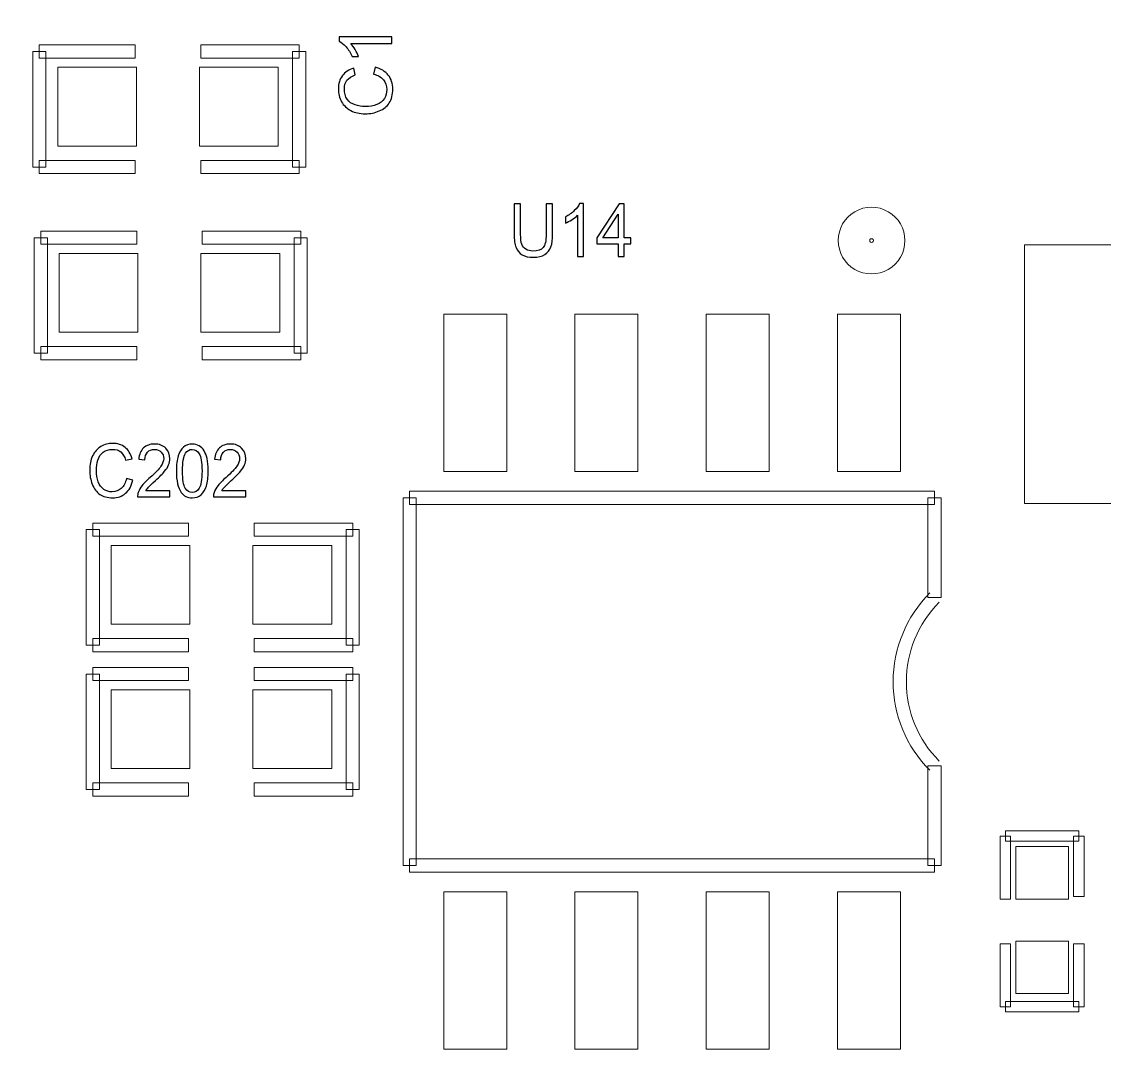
# Model space of a CAD drawing. Header units: millimetres. Extents: x -86 to 67, y -55 to 52.
# Drawn here: x 22.09 to 32.57, y -17.79 to -7.69 of the extents above; entities that cross this region are included whole.
import ezdxf

# ---------------------------------------------------------------- set-up
doc = ezdxf.new("R2010")
doc.units = ezdxf.units.MM
doc.header["$MEASUREMENT"] = 0
for name, color, linetype in [('BG_OUTLINE', 7, 'Continuous'), ('PG_SILKSCREEN_TOP', 7, 'Continuous'), ('PIN_TOP', 7, 'Continuous'), ('RD_SILKSCREEN_TOP', 7, 'Continuous')]:
    doc.layers.add(name, color=color, linetype=linetype)

msp = doc.modelspace()

# ---------------------------------------------------------------- linework, layer by layer
at = {"layer": 'BG_OUTLINE', "color": 3, "lineweight": 9}
msp.add_open_spline([(-60.0926, 34.7331), (-60.0926, 34.7331), (63.7724, 34.7331), (63.7724, 34.7331), (63.7724, 34.7331), (64.585, 34.7336), (65.3646, 34.4113), (65.9396, 33.837), (65.9396, 33.837), (66.5146, 33.2627), (66.8379, 32.4797), (66.8384, 31.667), (66.8384, 31.667), (66.8384, 31.667), (66.8412, -52.28), (66.8412, -52.28), (66.8412, -52.28), (66.8412, -52.28), (66.8384, -52.1933), (66.8384, -52.1933), (66.8384, -52.1933), (66.8389, -53.006), (66.5166, -53.7856), (65.9424, -54.3606), (65.9424, -54.3606), (65.3681, -54.9356), (64.585, -55.2589), (63.7724, -55.2594), (63.7724, -55.2594), (63.7724, -55.2594), (-60.1869, -55.2594), (-60.1869, -55.2594), (-60.1869, -55.2594), (-60.1869, -55.2594), (-60.0853, -55.2518), (-60.0853, -55.2518), (-60.0853, -55.2518), (-60.8979, -55.2523), (-61.6775, -54.9299), (-62.2525, -54.3557), (-62.2525, -54.3557), (-62.8275, -53.7814), (-63.1508, -52.9984), (-63.1513, -52.1857), (-63.1513, -52.1857), (-63.1513, -52.1857), (-63.1587, 31.667), (-63.1587, 31.667), (-63.1587, 31.667), (-63.1592, 32.4797), (-62.8369, 33.2593), (-62.2626, 33.8343), (-62.2626, 33.8343), (-61.6883, 34.4093), (-60.9053, 34.7326), (-60.0926, 34.7331)], degree=3, knots=[0, 0, 0, 0, 0.0714286, 0.0714286, 0.0714286, 0.0714286, 0.1428571, 0.1428571, 0.1428571, 0.1428571, 0.2142857, 0.2142857, 0.2142857, 0.2142857, 0.2857143, 0.2857143, 0.2857143, 0.2857143, 0.3571429, 0.3571429, 0.3571429, 0.3571429, 0.4285714, 0.4285714, 0.4285714, 0.4285714, 0.5, 0.5, 0.5, 0.5, 0.5714286, 0.5714286, 0.5714286, 0.5714286, 0.6428571, 0.6428571, 0.6428571, 0.6428571, 0.7142857, 0.7142857, 0.7142857, 0.7142857, 0.7857143, 0.7857143, 0.7857143, 0.7857143, 0.8571429, 0.8571429, 0.8571429, 0.8571429, 0.9285714, 0.9285714, 0.9285714, 0.9285714, 1, 1, 1, 1], dxfattribs=at)
at = {"layer": 'PG_SILKSCREEN_TOP', "color": 6, "lineweight": 9}
for points, knots in [([(23.1861, -7.9189), (23.1861, -7.9189), (23.1861, -8.0459), (23.1861, -8.0459), (23.1861, -8.0459), (23.1861, -8.0459), (22.259, -8.0459), (22.259, -8.0459), (22.259, -8.0459), (22.259, -8.0459), (22.259, -7.9189), (22.259, -7.9189), (22.259, -7.9189), (22.259, -7.9189), (23.1861, -7.9189), (23.1861, -7.9189)], [0, 0, 0, 0, 0.25, 0.25, 0.25, 0.25, 0.5, 0.5, 0.5, 0.5, 0.75, 0.75, 0.75, 0.75, 1, 1, 1, 1]), ([(23.8211, -8.0459), (23.8211, -8.0459), (23.8211, -7.9189), (23.8211, -7.9189), (23.8211, -7.9189), (23.8211, -7.9189), (24.7736, -7.9189), (24.7736, -7.9189), (24.7736, -7.9189), (24.7736, -7.9189), (24.7736, -8.0459), (24.7736, -8.0459), (24.7736, -8.0459), (24.7736, -8.0459), (23.8211, -8.0459), (23.8211, -8.0459)], [0, 0, 0, 0, 0.25, 0.25, 0.25, 0.25, 0.5, 0.5, 0.5, 0.5, 0.75, 0.75, 0.75, 0.75, 1, 1, 1, 1]), ([(22.1955, -7.9824), (22.1955, -7.9824), (22.3225, -7.9824), (22.3225, -7.9824), (22.3225, -7.9824), (22.3225, -7.9824), (22.3225, -9.1), (22.3225, -9.1), (22.3225, -9.1), (22.3225, -9.1), (22.1955, -9.1), (22.1955, -9.1), (22.1955, -9.1), (22.1955, -9.1), (22.1955, -7.9824), (22.1955, -7.9824)], [0, 0, 0, 0, 0.25, 0.25, 0.25, 0.25, 0.5, 0.5, 0.5, 0.5, 0.75, 0.75, 0.75, 0.75, 1, 1, 1, 1]), ([(24.7101, -7.9824), (24.7101, -7.9824), (24.8371, -7.9824), (24.8371, -7.9824), (24.8371, -7.9824), (24.8371, -7.9824), (24.8371, -9.1), (24.8371, -9.1), (24.8371, -9.1), (24.8371, -9.1), (24.7101, -9.1), (24.7101, -9.1), (24.7101, -9.1), (24.7101, -9.1), (24.7101, -7.9824), (24.7101, -7.9824)], [0, 0, 0, 0, 0.25, 0.25, 0.25, 0.25, 0.5, 0.5, 0.5, 0.5, 0.75, 0.75, 0.75, 0.75, 1, 1, 1, 1]), ([(22.259, -9.1635), (22.259, -9.1635), (22.259, -9.0365), (22.259, -9.0365), (22.259, -9.0365), (22.259, -9.0365), (23.1861, -9.0365), (23.1861, -9.0365), (23.1861, -9.0365), (23.1861, -9.0365), (23.1861, -9.1635), (23.1861, -9.1635), (23.1861, -9.1635), (23.1861, -9.1635), (22.259, -9.1635), (22.259, -9.1635)], [0, 0, 0, 0, 0.25, 0.25, 0.25, 0.25, 0.5, 0.5, 0.5, 0.5, 0.75, 0.75, 0.75, 0.75, 1, 1, 1, 1]), ([(24.7736, -9.0365), (24.7736, -9.0365), (24.7736, -9.1635), (24.7736, -9.1635), (24.7736, -9.1635), (24.7736, -9.1635), (23.8211, -9.1635), (23.8211, -9.1635), (23.8211, -9.1635), (23.8211, -9.1635), (23.8211, -9.0365), (23.8211, -9.0365), (23.8211, -9.0365), (23.8211, -9.0365), (24.7736, -9.0365), (24.7736, -9.0365)], [0, 0, 0, 0, 0.25, 0.25, 0.25, 0.25, 0.5, 0.5, 0.5, 0.5, 0.75, 0.75, 0.75, 0.75, 1, 1, 1, 1]), ([(29.9905, -9.8112), (29.9905, -9.6958), (30.052, -9.5892), (30.1519, -9.5316), (30.1519, -9.5316), (30.2518, -9.4739), (30.3749, -9.4739), (30.4747, -9.5316), (30.4747, -9.5316), (30.5746, -9.5892), (30.6362, -9.6958), (30.6362, -9.8112)], [0, 0, 0, 0, 0.3333333, 0.3333333, 0.3333333, 0.3333333, 0.6666667, 0.6666667, 0.6666667, 0.6666667, 1, 1, 1, 1]), ([(23.2013, -9.7197), (23.2013, -9.7197), (23.2013, -9.8467), (23.2013, -9.8467), (23.2013, -9.8467), (23.2013, -9.8467), (22.2742, -9.8467), (22.2742, -9.8467), (22.2742, -9.8467), (22.2742, -9.8467), (22.2742, -9.7197), (22.2742, -9.7197), (22.2742, -9.7197), (22.2742, -9.7197), (23.2013, -9.7197), (23.2013, -9.7197)], [0, 0, 0, 0, 0.25, 0.25, 0.25, 0.25, 0.5, 0.5, 0.5, 0.5, 0.75, 0.75, 0.75, 0.75, 1, 1, 1, 1]), ([(23.8363, -9.8467), (23.8363, -9.8467), (23.8363, -9.7197), (23.8363, -9.7197), (23.8363, -9.7197), (23.8363, -9.7197), (24.7888, -9.7197), (24.7888, -9.7197), (24.7888, -9.7197), (24.7888, -9.7197), (24.7888, -9.8467), (24.7888, -9.8467), (24.7888, -9.8467), (24.7888, -9.8467), (23.8363, -9.8467), (23.8363, -9.8467)], [0, 0, 0, 0, 0.25, 0.25, 0.25, 0.25, 0.5, 0.5, 0.5, 0.5, 0.75, 0.75, 0.75, 0.75, 1, 1, 1, 1]), ([(22.2107, -9.7832), (22.2107, -9.7832), (22.3377, -9.7832), (22.3377, -9.7832), (22.3377, -9.7832), (22.3377, -9.7832), (22.3377, -10.9008), (22.3377, -10.9008), (22.3377, -10.9008), (22.3377, -10.9008), (22.2107, -10.9008), (22.2107, -10.9008), (22.2107, -10.9008), (22.2107, -10.9008), (22.2107, -9.7832), (22.2107, -9.7832)], [0, 0, 0, 0, 0.25, 0.25, 0.25, 0.25, 0.5, 0.5, 0.5, 0.5, 0.75, 0.75, 0.75, 0.75, 1, 1, 1, 1]), ([(24.7253, -9.7832), (24.7253, -9.7832), (24.8523, -9.7832), (24.8523, -9.7832), (24.8523, -9.7832), (24.8523, -9.7832), (24.8523, -10.9008), (24.8523, -10.9008), (24.8523, -10.9008), (24.8523, -10.9008), (24.7253, -10.9008), (24.7253, -10.9008), (24.7253, -10.9008), (24.7253, -10.9008), (24.7253, -9.7832), (24.7253, -9.7832)], [0, 0, 0, 0, 0.25, 0.25, 0.25, 0.25, 0.5, 0.5, 0.5, 0.5, 0.75, 0.75, 0.75, 0.75, 1, 1, 1, 1]), ([(30.6362, -9.8112), (30.6362, -9.9265), (30.5746, -10.0331), (30.4747, -10.0907), (30.4747, -10.0907), (30.3749, -10.1484), (30.2518, -10.1484), (30.1519, -10.0907), (30.1519, -10.0907), (30.052, -10.0331), (29.9905, -9.9265), (29.9905, -9.8112)], [0, 0, 0, 0, 0.3333333, 0.3333333, 0.3333333, 0.3333333, 0.6666667, 0.6666667, 0.6666667, 0.6666667, 1, 1, 1, 1]), ([(30.3314, -9.8112), (30.3314, -9.8047), (30.3279, -9.7988), (30.3223, -9.7955), (30.3223, -9.7955), (30.3168, -9.7923), (30.3099, -9.7923), (30.3043, -9.7955), (30.3043, -9.7955), (30.2987, -9.7988), (30.2953, -9.8047), (30.2953, -9.8112)], [0, 0, 0, 0, 0.3333333, 0.3333333, 0.3333333, 0.3333333, 0.6666667, 0.6666667, 0.6666667, 0.6666667, 1, 1, 1, 1]), ([(30.2953, -9.8112), (30.2953, -9.8176), (30.2987, -9.8235), (30.3043, -9.8268), (30.3043, -9.8268), (30.3099, -9.83), (30.3168, -9.83), (30.3223, -9.8268), (30.3223, -9.8268), (30.3279, -9.8235), (30.3314, -9.8176), (30.3314, -9.8112)], [0, 0, 0, 0, 0.3333333, 0.3333333, 0.3333333, 0.3333333, 0.6666667, 0.6666667, 0.6666667, 0.6666667, 1, 1, 1, 1]), ([(22.2742, -10.9643), (22.2742, -10.9643), (22.2742, -10.8373), (22.2742, -10.8373), (22.2742, -10.8373), (22.2742, -10.8373), (23.2013, -10.8373), (23.2013, -10.8373), (23.2013, -10.8373), (23.2013, -10.8373), (23.2013, -10.9643), (23.2013, -10.9643), (23.2013, -10.9643), (23.2013, -10.9643), (22.2742, -10.9643), (22.2742, -10.9643)], [0, 0, 0, 0, 0.25, 0.25, 0.25, 0.25, 0.5, 0.5, 0.5, 0.5, 0.75, 0.75, 0.75, 0.75, 1, 1, 1, 1]), ([(24.7888, -10.8373), (24.7888, -10.8373), (24.7888, -10.9643), (24.7888, -10.9643), (24.7888, -10.9643), (24.7888, -10.9643), (23.8363, -10.9643), (23.8363, -10.9643), (23.8363, -10.9643), (23.8363, -10.9643), (23.8363, -10.8373), (23.8363, -10.8373), (23.8363, -10.8373), (23.8363, -10.8373), (24.7888, -10.8373), (24.7888, -10.8373)], [0, 0, 0, 0, 0.25, 0.25, 0.25, 0.25, 0.5, 0.5, 0.5, 0.5, 0.75, 0.75, 0.75, 0.75, 1, 1, 1, 1]), ([(25.8429, -12.3639), (25.8429, -12.3639), (25.8429, -12.2369), (25.8429, -12.2369), (25.8429, -12.2369), (25.8429, -12.2369), (30.9229, -12.2369), (30.9229, -12.2369), (30.9229, -12.2369), (30.9229, -12.2369), (30.9229, -12.3639), (30.9229, -12.3639), (30.9229, -12.3639), (30.9229, -12.3639), (25.8429, -12.3639), (25.8429, -12.3639)], [0, 0, 0, 0, 0.25, 0.25, 0.25, 0.25, 0.5, 0.5, 0.5, 0.5, 0.75, 0.75, 0.75, 0.75, 1, 1, 1, 1]), ([(25.9064, -15.8564), (25.9064, -15.8564), (25.7794, -15.8564), (25.7794, -15.8564), (25.7794, -15.8564), (25.7794, -15.8564), (25.7794, -12.3004), (25.7794, -12.3004), (25.7794, -12.3004), (25.7794, -12.3004), (25.9064, -12.3004), (25.9064, -12.3004), (25.9064, -12.3004), (25.9064, -12.3004), (25.9064, -15.8564), (25.9064, -15.8564)], [0, 0, 0, 0, 0.25, 0.25, 0.25, 0.25, 0.5, 0.5, 0.5, 0.5, 0.75, 0.75, 0.75, 0.75, 1, 1, 1, 1]), ([(30.8594, -12.3004), (30.8594, -12.3004), (30.9864, -12.3004), (30.9864, -12.3004), (30.9864, -12.3004), (30.9864, -12.3004), (30.9864, -13.2656), (30.9864, -13.2656), (30.9864, -13.2656), (30.9864, -13.2656), (30.8594, -13.2656), (30.8594, -13.2656), (30.8594, -13.2656), (30.8594, -13.2656), (30.8594, -12.3004), (30.8594, -12.3004)], [0, 0, 0, 0, 0.25, 0.25, 0.25, 0.25, 0.5, 0.5, 0.5, 0.5, 0.75, 0.75, 0.75, 0.75, 1, 1, 1, 1]), ([(23.7042, -12.5442), (23.7042, -12.5442), (23.7042, -12.6712), (23.7042, -12.6712), (23.7042, -12.6712), (23.7042, -12.6712), (22.7771, -12.6712), (22.7771, -12.6712), (22.7771, -12.6712), (22.7771, -12.6712), (22.7771, -12.5442), (22.7771, -12.5442), (22.7771, -12.5442), (22.7771, -12.5442), (23.7042, -12.5442), (23.7042, -12.5442)], [0, 0, 0, 0, 0.25, 0.25, 0.25, 0.25, 0.5, 0.5, 0.5, 0.5, 0.75, 0.75, 0.75, 0.75, 1, 1, 1, 1]), ([(24.3392, -12.6712), (24.3392, -12.6712), (24.3392, -12.5442), (24.3392, -12.5442), (24.3392, -12.5442), (24.3392, -12.5442), (25.2917, -12.5442), (25.2917, -12.5442), (25.2917, -12.5442), (25.2917, -12.5442), (25.2917, -12.6712), (25.2917, -12.6712), (25.2917, -12.6712), (25.2917, -12.6712), (24.3392, -12.6712), (24.3392, -12.6712)], [0, 0, 0, 0, 0.25, 0.25, 0.25, 0.25, 0.5, 0.5, 0.5, 0.5, 0.75, 0.75, 0.75, 0.75, 1, 1, 1, 1]), ([(22.7136, -12.6077), (22.7136, -12.6077), (22.8406, -12.6077), (22.8406, -12.6077), (22.8406, -12.6077), (22.8406, -12.6077), (22.8406, -13.7253), (22.8406, -13.7253), (22.8406, -13.7253), (22.8406, -13.7253), (22.7136, -13.7253), (22.7136, -13.7253), (22.7136, -13.7253), (22.7136, -13.7253), (22.7136, -12.6077), (22.7136, -12.6077)], [0, 0, 0, 0, 0.25, 0.25, 0.25, 0.25, 0.5, 0.5, 0.5, 0.5, 0.75, 0.75, 0.75, 0.75, 1, 1, 1, 1]), ([(25.2282, -12.6077), (25.2282, -12.6077), (25.3552, -12.6077), (25.3552, -12.6077), (25.3552, -12.6077), (25.3552, -12.6077), (25.3552, -13.7253), (25.3552, -13.7253), (25.3552, -13.7253), (25.3552, -13.7253), (25.2282, -13.7253), (25.2282, -13.7253), (25.2282, -13.7253), (25.2282, -13.7253), (25.2282, -12.6077), (25.2282, -12.6077)], [0, 0, 0, 0, 0.25, 0.25, 0.25, 0.25, 0.5, 0.5, 0.5, 0.5, 0.75, 0.75, 0.75, 0.75, 1, 1, 1, 1]), ([(30.8781, -14.9361), (30.6506, -14.7089), (30.5226, -14.4007), (30.5224, -14.0792), (30.5224, -14.0792), (30.5222, -13.7577), (30.6508, -13.4482), (30.878, -13.2207)], [0, 0, 0, 0, 0.5, 0.5, 0.5, 0.5, 1, 1, 1, 1]), ([(30.9679, -13.3104), (30.7642, -13.5143), (30.6499, -13.7908), (30.65, -14.079), (30.65, -14.079), (30.6502, -14.3672), (30.7639, -14.6426), (30.9678, -14.8462)], [0, 0, 0, 0, 0.5, 0.5, 0.5, 0.5, 1, 1, 1, 1]), ([(22.7771, -13.7888), (22.7771, -13.7888), (22.7771, -13.6618), (22.7771, -13.6618), (22.7771, -13.6618), (22.7771, -13.6618), (23.7042, -13.6618), (23.7042, -13.6618), (23.7042, -13.6618), (23.7042, -13.6618), (23.7042, -13.7888), (23.7042, -13.7888), (23.7042, -13.7888), (23.7042, -13.7888), (22.7771, -13.7888), (22.7771, -13.7888)], [0, 0, 0, 0, 0.25, 0.25, 0.25, 0.25, 0.5, 0.5, 0.5, 0.5, 0.75, 0.75, 0.75, 0.75, 1, 1, 1, 1]), ([(25.2917, -13.6618), (25.2917, -13.6618), (25.2917, -13.7888), (25.2917, -13.7888), (25.2917, -13.7888), (25.2917, -13.7888), (24.3392, -13.7888), (24.3392, -13.7888), (24.3392, -13.7888), (24.3392, -13.7888), (24.3392, -13.6618), (24.3392, -13.6618), (24.3392, -13.6618), (24.3392, -13.6618), (25.2917, -13.6618), (25.2917, -13.6618)], [0, 0, 0, 0, 0.25, 0.25, 0.25, 0.25, 0.5, 0.5, 0.5, 0.5, 0.75, 0.75, 0.75, 0.75, 1, 1, 1, 1]), ([(22.7136, -14.0047), (22.7136, -14.0047), (22.8406, -14.0047), (22.8406, -14.0047), (22.8406, -14.0047), (22.8406, -14.0047), (22.8406, -15.1223), (22.8406, -15.1223), (22.8406, -15.1223), (22.8406, -15.1223), (22.7136, -15.1223), (22.7136, -15.1223), (22.7136, -15.1223), (22.7136, -15.1223), (22.7136, -14.0047), (22.7136, -14.0047)], [0, 0, 0, 0, 0.25, 0.25, 0.25, 0.25, 0.5, 0.5, 0.5, 0.5, 0.75, 0.75, 0.75, 0.75, 1, 1, 1, 1]), ([(23.7042, -13.9412), (23.7042, -13.9412), (23.7042, -14.0682), (23.7042, -14.0682), (23.7042, -14.0682), (23.7042, -14.0682), (22.7771, -14.0682), (22.7771, -14.0682), (22.7771, -14.0682), (22.7771, -14.0682), (22.7771, -13.9412), (22.7771, -13.9412), (22.7771, -13.9412), (22.7771, -13.9412), (23.7042, -13.9412), (23.7042, -13.9412)], [0, 0, 0, 0, 0.25, 0.25, 0.25, 0.25, 0.5, 0.5, 0.5, 0.5, 0.75, 0.75, 0.75, 0.75, 1, 1, 1, 1]), ([(24.3392, -14.0682), (24.3392, -14.0682), (24.3392, -13.9412), (24.3392, -13.9412), (24.3392, -13.9412), (24.3392, -13.9412), (25.2917, -13.9412), (25.2917, -13.9412), (25.2917, -13.9412), (25.2917, -13.9412), (25.2917, -14.0682), (25.2917, -14.0682), (25.2917, -14.0682), (25.2917, -14.0682), (24.3392, -14.0682), (24.3392, -14.0682)], [0, 0, 0, 0, 0.25, 0.25, 0.25, 0.25, 0.5, 0.5, 0.5, 0.5, 0.75, 0.75, 0.75, 0.75, 1, 1, 1, 1]), ([(25.2282, -14.0047), (25.2282, -14.0047), (25.3552, -14.0047), (25.3552, -14.0047), (25.3552, -14.0047), (25.3552, -14.0047), (25.3552, -15.1223), (25.3552, -15.1223), (25.3552, -15.1223), (25.3552, -15.1223), (25.2282, -15.1223), (25.2282, -15.1223), (25.2282, -15.1223), (25.2282, -15.1223), (25.2282, -14.0047), (25.2282, -14.0047)], [0, 0, 0, 0, 0.25, 0.25, 0.25, 0.25, 0.5, 0.5, 0.5, 0.5, 0.75, 0.75, 0.75, 0.75, 1, 1, 1, 1]), ([(30.8594, -14.8912), (30.8594, -14.8912), (30.9864, -14.8912), (30.9864, -14.8912), (30.9864, -14.8912), (30.9864, -14.8912), (30.9864, -15.8564), (30.9864, -15.8564), (30.9864, -15.8564), (30.9864, -15.8564), (30.8594, -15.8564), (30.8594, -15.8564), (30.8594, -15.8564), (30.8594, -15.8564), (30.8594, -14.8912), (30.8594, -14.8912)], [0, 0, 0, 0, 0.25, 0.25, 0.25, 0.25, 0.5, 0.5, 0.5, 0.5, 0.75, 0.75, 0.75, 0.75, 1, 1, 1, 1]), ([(22.7771, -15.1858), (22.7771, -15.1858), (22.7771, -15.0588), (22.7771, -15.0588), (22.7771, -15.0588), (22.7771, -15.0588), (23.7042, -15.0588), (23.7042, -15.0588), (23.7042, -15.0588), (23.7042, -15.0588), (23.7042, -15.1858), (23.7042, -15.1858), (23.7042, -15.1858), (23.7042, -15.1858), (22.7771, -15.1858), (22.7771, -15.1858)], [0, 0, 0, 0, 0.25, 0.25, 0.25, 0.25, 0.5, 0.5, 0.5, 0.5, 0.75, 0.75, 0.75, 0.75, 1, 1, 1, 1]), ([(25.2917, -15.0588), (25.2917, -15.0588), (25.2917, -15.1858), (25.2917, -15.1858), (25.2917, -15.1858), (25.2917, -15.1858), (24.3392, -15.1858), (24.3392, -15.1858), (24.3392, -15.1858), (24.3392, -15.1858), (24.3392, -15.0588), (24.3392, -15.0588), (24.3392, -15.0588), (24.3392, -15.0588), (25.2917, -15.0588), (25.2917, -15.0588)], [0, 0, 0, 0, 0.25, 0.25, 0.25, 0.25, 0.5, 0.5, 0.5, 0.5, 0.75, 0.75, 0.75, 0.75, 1, 1, 1, 1]), ([(31.6595, -16.1815), (31.6595, -16.1815), (31.5579, -16.1815), (31.5579, -16.1815), (31.5579, -16.1815), (31.5579, -16.1815), (31.5579, -15.5719), (31.5579, -15.5719), (31.5579, -15.5719), (31.5579, -15.5719), (31.6595, -15.5719), (31.6595, -15.5719), (31.6595, -15.5719), (31.6595, -15.5719), (31.6595, -16.1815), (31.6595, -16.1815)], [0, 0, 0, 0, 0.25, 0.25, 0.25, 0.25, 0.5, 0.5, 0.5, 0.5, 0.75, 0.75, 0.75, 0.75, 1, 1, 1, 1]), ([(31.6087, -15.6227), (31.6087, -15.6227), (31.6087, -15.5211), (31.6087, -15.5211), (31.6087, -15.5211), (31.6087, -15.5211), (32.3199, -15.5211), (32.3199, -15.5211), (32.3199, -15.5211), (32.3199, -15.5211), (32.3199, -15.6227), (32.3199, -15.6227), (32.3199, -15.6227), (32.3199, -15.6227), (31.6087, -15.6227), (31.6087, -15.6227)], [0, 0, 0, 0, 0.25, 0.25, 0.25, 0.25, 0.5, 0.5, 0.5, 0.5, 0.75, 0.75, 0.75, 0.75, 1, 1, 1, 1]), ([(32.2691, -15.5719), (32.2691, -15.5719), (32.3707, -15.5719), (32.3707, -15.5719), (32.3707, -15.5719), (32.3707, -15.5719), (32.3707, -16.1561), (32.3707, -16.1561), (32.3707, -16.1561), (32.3707, -16.1561), (32.2691, -16.1561), (32.2691, -16.1561), (32.2691, -16.1561), (32.2691, -16.1561), (32.2691, -15.5719), (32.2691, -15.5719)], [0, 0, 0, 0, 0.25, 0.25, 0.25, 0.25, 0.5, 0.5, 0.5, 0.5, 0.75, 0.75, 0.75, 0.75, 1, 1, 1, 1]), ([(30.9229, -15.7929), (30.9229, -15.7929), (30.9229, -15.9199), (30.9229, -15.9199), (30.9229, -15.9199), (30.9229, -15.9199), (25.8429, -15.9199), (25.8429, -15.9199), (25.8429, -15.9199), (25.8429, -15.9199), (25.8429, -15.7929), (25.8429, -15.7929), (25.8429, -15.7929), (25.8429, -15.7929), (30.9229, -15.7929), (30.9229, -15.7929)], [0, 0, 0, 0, 0.25, 0.25, 0.25, 0.25, 0.5, 0.5, 0.5, 0.5, 0.75, 0.75, 0.75, 0.75, 1, 1, 1, 1]), ([(31.6595, -17.2229), (31.6595, -17.2229), (31.5579, -17.2229), (31.5579, -17.2229), (31.5579, -17.2229), (31.5579, -17.2229), (31.5579, -16.6133), (31.5579, -16.6133), (31.5579, -16.6133), (31.5579, -16.6133), (31.6595, -16.6133), (31.6595, -16.6133), (31.6595, -16.6133), (31.6595, -16.6133), (31.6595, -17.2229), (31.6595, -17.2229)], [0, 0, 0, 0, 0.25, 0.25, 0.25, 0.25, 0.5, 0.5, 0.5, 0.5, 0.75, 0.75, 0.75, 0.75, 1, 1, 1, 1]), ([(32.3707, -17.2229), (32.3707, -17.2229), (32.2691, -17.2229), (32.2691, -17.2229), (32.2691, -17.2229), (32.2691, -17.2229), (32.2691, -16.6133), (32.2691, -16.6133), (32.2691, -16.6133), (32.2691, -16.6133), (32.3707, -16.6133), (32.3707, -16.6133), (32.3707, -16.6133), (32.3707, -16.6133), (32.3707, -17.2229), (32.3707, -17.2229)], [0, 0, 0, 0, 0.25, 0.25, 0.25, 0.25, 0.5, 0.5, 0.5, 0.5, 0.75, 0.75, 0.75, 0.75, 1, 1, 1, 1]), ([(31.6087, -17.2737), (31.6087, -17.2737), (31.6087, -17.1721), (31.6087, -17.1721), (31.6087, -17.1721), (31.6087, -17.1721), (32.3199, -17.1721), (32.3199, -17.1721), (32.3199, -17.1721), (32.3199, -17.1721), (32.3199, -17.2737), (32.3199, -17.2737), (32.3199, -17.2737), (32.3199, -17.2737), (31.6087, -17.2737), (31.6087, -17.2737)], [0, 0, 0, 0, 0.25, 0.25, 0.25, 0.25, 0.5, 0.5, 0.5, 0.5, 0.75, 0.75, 0.75, 0.75, 1, 1, 1, 1])]:
    msp.add_open_spline(points, degree=3, knots=knots, dxfattribs=at)
at = {"layer": 'PIN_TOP', "lineweight": 9}
for points in [[(22.4368, -8.8968), (22.4368, -8.8968), (22.4368, -8.1348), (22.4368, -8.1348), (22.4368, -8.1348), (22.4368, -8.1348), (23.1988, -8.1348), (23.1988, -8.1348), (23.1988, -8.1348), (23.1988, -8.1348), (23.1988, -8.8968), (23.1988, -8.8968), (23.1988, -8.8968), (23.1988, -8.8968), (22.4368, -8.8968), (22.4368, -8.8968)], [(23.8084, -8.8968), (23.8084, -8.8968), (23.8084, -8.1348), (23.8084, -8.1348), (23.8084, -8.1348), (23.8084, -8.1348), (24.5704, -8.1348), (24.5704, -8.1348), (24.5704, -8.1348), (24.5704, -8.1348), (24.5704, -8.8968), (24.5704, -8.8968), (24.5704, -8.8968), (24.5704, -8.8968), (23.8084, -8.8968), (23.8084, -8.8968)], [(22.452, -10.6976), (22.452, -10.6976), (22.452, -9.9356), (22.452, -9.9356), (22.452, -9.9356), (22.452, -9.9356), (23.214, -9.9356), (23.214, -9.9356), (23.214, -9.9356), (23.214, -9.9356), (23.214, -10.6976), (23.214, -10.6976), (23.214, -10.6976), (23.214, -10.6976), (22.452, -10.6976), (22.452, -10.6976)], [(23.8236, -10.6976), (23.8236, -10.6976), (23.8236, -9.9356), (23.8236, -9.9356), (23.8236, -9.9356), (23.8236, -9.9356), (24.5856, -9.9356), (24.5856, -9.9356), (24.5856, -9.9356), (24.5856, -9.9356), (24.5856, -10.6976), (24.5856, -10.6976), (24.5856, -10.6976), (24.5856, -10.6976), (23.8236, -10.6976), (23.8236, -10.6976)], [(34.7943, -9.8534), (34.7943, -9.8534), (34.7943, -12.3536), (34.7943, -12.3536), (34.7943, -12.3536), (34.7943, -12.3536), (31.7943, -12.3536), (31.7943, -12.3536), (31.7943, -12.3536), (31.7943, -12.3536), (31.7943, -9.8534), (31.7943, -9.8534), (31.7943, -9.8534), (31.7943, -9.8534), (34.7943, -9.8534), (34.7943, -9.8534)], [(26.1731, -10.5224), (26.1731, -10.5224), (26.7827, -10.5224), (26.7827, -10.5224), (26.7827, -10.5224), (26.7827, -10.5224), (26.7827, -12.0464), (26.7827, -12.0464), (26.7827, -12.0464), (26.7827, -12.0464), (26.1731, -12.0464), (26.1731, -12.0464), (26.1731, -12.0464), (26.1731, -12.0464), (26.1731, -10.5224), (26.1731, -10.5224)], [(27.4431, -10.5224), (27.4431, -10.5224), (28.0527, -10.5224), (28.0527, -10.5224), (28.0527, -10.5224), (28.0527, -10.5224), (28.0527, -12.0464), (28.0527, -12.0464), (28.0527, -12.0464), (28.0527, -12.0464), (27.4431, -12.0464), (27.4431, -12.0464), (27.4431, -12.0464), (27.4431, -12.0464), (27.4431, -10.5224), (27.4431, -10.5224)], [(28.7131, -10.5224), (28.7131, -10.5224), (29.3227, -10.5224), (29.3227, -10.5224), (29.3227, -10.5224), (29.3227, -10.5224), (29.3227, -12.0464), (29.3227, -12.0464), (29.3227, -12.0464), (29.3227, -12.0464), (28.7131, -12.0464), (28.7131, -12.0464), (28.7131, -12.0464), (28.7131, -12.0464), (28.7131, -10.5224), (28.7131, -10.5224)], [(29.9831, -10.5224), (29.9831, -10.5224), (30.5927, -10.5224), (30.5927, -10.5224), (30.5927, -10.5224), (30.5927, -10.5224), (30.5927, -12.0464), (30.5927, -12.0464), (30.5927, -12.0464), (30.5927, -12.0464), (29.9831, -12.0464), (29.9831, -12.0464), (29.9831, -12.0464), (29.9831, -12.0464), (29.9831, -10.5224), (29.9831, -10.5224)], [(22.9549, -13.5221), (22.9549, -13.5221), (22.9549, -12.7601), (22.9549, -12.7601), (22.9549, -12.7601), (22.9549, -12.7601), (23.7169, -12.7601), (23.7169, -12.7601), (23.7169, -12.7601), (23.7169, -12.7601), (23.7169, -13.5221), (23.7169, -13.5221), (23.7169, -13.5221), (23.7169, -13.5221), (22.9549, -13.5221), (22.9549, -13.5221)], [(24.3265, -13.5221), (24.3265, -13.5221), (24.3265, -12.7601), (24.3265, -12.7601), (24.3265, -12.7601), (24.3265, -12.7601), (25.0885, -12.7601), (25.0885, -12.7601), (25.0885, -12.7601), (25.0885, -12.7601), (25.0885, -13.5221), (25.0885, -13.5221), (25.0885, -13.5221), (25.0885, -13.5221), (24.3265, -13.5221), (24.3265, -13.5221)], [(22.9549, -14.9191), (22.9549, -14.9191), (22.9549, -14.1571), (22.9549, -14.1571), (22.9549, -14.1571), (22.9549, -14.1571), (23.7169, -14.1571), (23.7169, -14.1571), (23.7169, -14.1571), (23.7169, -14.1571), (23.7169, -14.9191), (23.7169, -14.9191), (23.7169, -14.9191), (23.7169, -14.9191), (22.9549, -14.9191), (22.9549, -14.9191)], [(24.3265, -14.9191), (24.3265, -14.9191), (24.3265, -14.1571), (24.3265, -14.1571), (24.3265, -14.1571), (24.3265, -14.1571), (25.0885, -14.1571), (25.0885, -14.1571), (25.0885, -14.1571), (25.0885, -14.1571), (25.0885, -14.9191), (25.0885, -14.9191), (25.0885, -14.9191), (25.0885, -14.9191), (24.3265, -14.9191), (24.3265, -14.9191)], [(32.2183, -16.1815), (32.2183, -16.1815), (31.7103, -16.1815), (31.7103, -16.1815), (31.7103, -16.1815), (31.7103, -16.1815), (31.7103, -15.6735), (31.7103, -15.6735), (31.7103, -15.6735), (31.7103, -15.6735), (32.2183, -15.6735), (32.2183, -15.6735), (32.2183, -15.6735), (32.2183, -15.6735), (32.2183, -16.1815), (32.2183, -16.1815)], [(26.1731, -16.1104), (26.1731, -16.1104), (26.7827, -16.1104), (26.7827, -16.1104), (26.7827, -16.1104), (26.7827, -16.1104), (26.7827, -17.6344), (26.7827, -17.6344), (26.7827, -17.6344), (26.7827, -17.6344), (26.1731, -17.6344), (26.1731, -17.6344), (26.1731, -17.6344), (26.1731, -17.6344), (26.1731, -16.1104), (26.1731, -16.1104)], [(27.4431, -16.1104), (27.4431, -16.1104), (28.0527, -16.1104), (28.0527, -16.1104), (28.0527, -16.1104), (28.0527, -16.1104), (28.0527, -17.6344), (28.0527, -17.6344), (28.0527, -17.6344), (28.0527, -17.6344), (27.4431, -17.6344), (27.4431, -17.6344), (27.4431, -17.6344), (27.4431, -17.6344), (27.4431, -16.1104), (27.4431, -16.1104)], [(28.7131, -16.1104), (28.7131, -16.1104), (29.3227, -16.1104), (29.3227, -16.1104), (29.3227, -16.1104), (29.3227, -16.1104), (29.3227, -17.6344), (29.3227, -17.6344), (29.3227, -17.6344), (29.3227, -17.6344), (28.7131, -17.6344), (28.7131, -17.6344), (28.7131, -17.6344), (28.7131, -17.6344), (28.7131, -16.1104), (28.7131, -16.1104)], [(29.9831, -16.1104), (29.9831, -16.1104), (30.5927, -16.1104), (30.5927, -16.1104), (30.5927, -16.1104), (30.5927, -16.1104), (30.5927, -17.6344), (30.5927, -17.6344), (30.5927, -17.6344), (30.5927, -17.6344), (29.9831, -17.6344), (29.9831, -17.6344), (29.9831, -17.6344), (29.9831, -17.6344), (29.9831, -16.1104), (29.9831, -16.1104)], [(32.2183, -17.0959), (32.2183, -17.0959), (31.7103, -17.0959), (31.7103, -17.0959), (31.7103, -17.0959), (31.7103, -17.0959), (31.7103, -16.5879), (31.7103, -16.5879), (31.7103, -16.5879), (31.7103, -16.5879), (32.2183, -16.5879), (32.2183, -16.5879), (32.2183, -16.5879), (32.2183, -16.5879), (32.2183, -17.0959), (32.2183, -17.0959)]]:
    msp.add_open_spline(points, degree=3, knots=[0, 0, 0, 0, 0.25, 0.25, 0.25, 0.25, 0.5, 0.5, 0.5, 0.5, 0.75, 0.75, 0.75, 0.75, 1, 1, 1, 1], dxfattribs=at)
at = {"layer": 'RD_SILKSCREEN_TOP', "color": 8}
for points, knots in [([(25.6712, -7.8414), (25.6712, -7.8414), (25.6712, -7.9038), (25.6712, -7.9038), (25.6712, -7.9038), (25.6712, -7.9038), (25.2729, -7.9038), (25.2729, -7.9038), (25.2729, -7.9038), (25.2873, -7.9189), (25.3016, -7.9386), (25.316, -7.963), (25.316, -7.963), (25.3303, -7.9875), (25.3411, -8.0095), (25.3482, -8.0289), (25.3482, -8.0289), (25.3482, -8.0289), (25.2879, -8.0289), (25.2879, -8.0289), (25.2879, -8.0289), (25.2714, -7.9939), (25.2515, -7.9633), (25.2281, -7.9372), (25.2281, -7.9372), (25.2047, -7.9111), (25.182, -7.8925), (25.16, -7.8816), (25.16, -7.8816), (25.16, -7.8816), (25.16, -7.8414), (25.16, -7.8414), (25.16, -7.8414), (25.16, -7.8414), (25.6712, -7.8414), (25.6712, -7.8414)], [0, 0, 0, 0, 0.1111111, 0.1111111, 0.1111111, 0.1111111, 0.2222222, 0.2222222, 0.2222222, 0.2222222, 0.3333333, 0.3333333, 0.3333333, 0.3333333, 0.4444444, 0.4444444, 0.4444444, 0.4444444, 0.5555556, 0.5555556, 0.5555556, 0.5555556, 0.6666667, 0.6666667, 0.6666667, 0.6666667, 0.7777778, 0.7777778, 0.7777778, 0.7777778, 0.8888889, 0.8888889, 0.8888889, 0.8888889, 1, 1, 1, 1]), ([(25.4927, -8.2018), (25.4927, -8.2018), (25.5098, -8.1344), (25.5098, -8.1344), (25.5098, -8.1344), (25.565, -8.1485), (25.6072, -8.174), (25.6364, -8.2106), (25.6364, -8.2106), (25.6654, -8.2473), (25.6799, -8.2922), (25.6799, -8.3453), (25.6799, -8.3453), (25.6799, -8.4001), (25.6687, -8.4447), (25.6464, -8.4791), (25.6464, -8.4791), (25.624, -8.5135), (25.5917, -8.5397), (25.5493, -8.5576), (25.5493, -8.5576), (25.5069, -8.5755), (25.4614, -8.5845), (25.4128, -8.5845), (25.4128, -8.5845), (25.3598, -8.5845), (25.3136, -8.5744), (25.2741, -8.5541), (25.2741, -8.5541), (25.2346, -8.5338), (25.2047, -8.505), (25.1841, -8.4676), (25.1841, -8.4676), (25.1636, -8.4302), (25.1534, -8.3891), (25.1534, -8.3442), (25.1534, -8.3442), (25.1534, -8.2932), (25.1664, -8.2504), (25.1923, -8.2157), (25.1923, -8.2157), (25.2183, -8.181), (25.2547, -8.1568), (25.3017, -8.1432), (25.3017, -8.1432), (25.3017, -8.1432), (25.3174, -8.2094), (25.3174, -8.2094), (25.3174, -8.2094), (25.2803, -8.2213), (25.2534, -8.2383), (25.2364, -8.2609), (25.2364, -8.2609), (25.2195, -8.2833), (25.2111, -8.3115), (25.2111, -8.3456), (25.2111, -8.3456), (25.2111, -8.3847), (25.2204, -8.4173), (25.2391, -8.4436), (25.2391, -8.4436), (25.258, -8.47), (25.2831, -8.4884), (25.3148, -8.499), (25.3148, -8.499), (25.3463, -8.5097), (25.3789, -8.515), (25.4124, -8.515), (25.4124, -8.515), (25.4558, -8.515), (25.4935, -8.5087), (25.5259, -8.4962), (25.5259, -8.4962), (25.5581, -8.4835), (25.5823, -8.4639), (25.5983, -8.4372), (25.5983, -8.4372), (25.6143, -8.4106), (25.6222, -8.3818), (25.6222, -8.3507), (25.6222, -8.3507), (25.6222, -8.313), (25.6113, -8.2811), (25.5896, -8.2549), (25.5896, -8.2549), (25.5678, -8.2287), (25.5355, -8.2111), (25.4927, -8.2018)], [0, 0, 0, 0, 0.0454545, 0.0454545, 0.0454545, 0.0454545, 0.0909091, 0.0909091, 0.0909091, 0.0909091, 0.1363636, 0.1363636, 0.1363636, 0.1363636, 0.1818182, 0.1818182, 0.1818182, 0.1818182, 0.2272727, 0.2272727, 0.2272727, 0.2272727, 0.2727273, 0.2727273, 0.2727273, 0.2727273, 0.3181818, 0.3181818, 0.3181818, 0.3181818, 0.3636364, 0.3636364, 0.3636364, 0.3636364, 0.4090909, 0.4090909, 0.4090909, 0.4090909, 0.4545455, 0.4545455, 0.4545455, 0.4545455, 0.5, 0.5, 0.5, 0.5, 0.5454545, 0.5454545, 0.5454545, 0.5454545, 0.5909091, 0.5909091, 0.5909091, 0.5909091, 0.6363636, 0.6363636, 0.6363636, 0.6363636, 0.6818182, 0.6818182, 0.6818182, 0.6818182, 0.7272727, 0.7272727, 0.7272727, 0.7272727, 0.7727273, 0.7727273, 0.7727273, 0.7727273, 0.8181818, 0.8181818, 0.8181818, 0.8181818, 0.8636364, 0.8636364, 0.8636364, 0.8636364, 0.9090909, 0.9090909, 0.9090909, 0.9090909, 0.9545455, 0.9545455, 0.9545455, 0.9545455, 1, 1, 1, 1]), ([(27.1641, -9.4555), (27.1641, -9.4555), (27.2268, -9.4555), (27.2268, -9.4555), (27.2268, -9.4555), (27.2268, -9.4555), (27.2268, -9.7497), (27.2268, -9.7497), (27.2268, -9.7497), (27.2268, -9.8008), (27.2213, -9.8414), (27.2105, -9.8716), (27.2105, -9.8716), (27.1998, -9.9017), (27.1805, -9.9261), (27.1523, -9.9449), (27.1523, -9.9449), (27.1243, -9.9639), (27.0875, -9.9733), (27.0419, -9.9733), (27.0419, -9.9733), (26.9977, -9.9733), (26.9614, -9.9651), (26.9333, -9.9486), (26.9333, -9.9486), (26.9051, -9.9322), (26.885, -9.9084), (26.873, -9.8772), (26.873, -9.8772), (26.8608, -9.8461), (26.8549, -9.8036), (26.8549, -9.7497), (26.8549, -9.7497), (26.8549, -9.7497), (26.8549, -9.4555), (26.8549, -9.4555), (26.8549, -9.4555), (26.8549, -9.4555), (26.9175, -9.4555), (26.9175, -9.4555), (26.9175, -9.4555), (26.9175, -9.4555), (26.9175, -9.7493), (26.9175, -9.7493), (26.9175, -9.7493), (26.9175, -9.7936), (26.9213, -9.8262), (26.9289, -9.847), (26.9289, -9.847), (26.9365, -9.868), (26.9497, -9.8841), (26.9682, -9.8955), (26.9682, -9.8955), (26.9869, -9.9069), (27.0096, -9.9126), (27.0364, -9.9126), (27.0364, -9.9126), (27.0825, -9.9126), (27.1153, -9.9013), (27.1349, -9.8788), (27.1349, -9.8788), (27.1544, -9.8564), (27.1641, -9.8132), (27.1641, -9.7493), (27.1641, -9.7493), (27.1641, -9.7493), (27.1641, -9.4555), (27.1641, -9.4555)], [0, 0, 0, 0, 0.0588235, 0.0588235, 0.0588235, 0.0588235, 0.1176471, 0.1176471, 0.1176471, 0.1176471, 0.1764706, 0.1764706, 0.1764706, 0.1764706, 0.2352941, 0.2352941, 0.2352941, 0.2352941, 0.2941176, 0.2941176, 0.2941176, 0.2941176, 0.3529412, 0.3529412, 0.3529412, 0.3529412, 0.4117647, 0.4117647, 0.4117647, 0.4117647, 0.4705882, 0.4705882, 0.4705882, 0.4705882, 0.5294118, 0.5294118, 0.5294118, 0.5294118, 0.5882353, 0.5882353, 0.5882353, 0.5882353, 0.6470588, 0.6470588, 0.6470588, 0.6470588, 0.7058824, 0.7058824, 0.7058824, 0.7058824, 0.7647059, 0.7647059, 0.7647059, 0.7647059, 0.8235294, 0.8235294, 0.8235294, 0.8235294, 0.8823529, 0.8823529, 0.8823529, 0.8823529, 0.9411765, 0.9411765, 0.9411765, 0.9411765, 1, 1, 1, 1]), ([(27.5259, -9.9646), (27.5259, -9.9646), (27.4679, -9.9646), (27.4679, -9.9646), (27.4679, -9.9646), (27.4679, -9.9646), (27.4679, -9.5663), (27.4679, -9.5663), (27.4679, -9.5663), (27.4539, -9.5807), (27.4356, -9.595), (27.413, -9.6094), (27.413, -9.6094), (27.3902, -9.6237), (27.3698, -9.6345), (27.3518, -9.6416), (27.3518, -9.6416), (27.3518, -9.6416), (27.3518, -9.5813), (27.3518, -9.5813), (27.3518, -9.5813), (27.3843, -9.5648), (27.4127, -9.5449), (27.4369, -9.5215), (27.4369, -9.5215), (27.4612, -9.4981), (27.4784, -9.4754), (27.4885, -9.4534), (27.4885, -9.4534), (27.4885, -9.4534), (27.5259, -9.4534), (27.5259, -9.4534), (27.5259, -9.4534), (27.5259, -9.4534), (27.5259, -9.9646), (27.5259, -9.9646)], [0, 0, 0, 0, 0.1111111, 0.1111111, 0.1111111, 0.1111111, 0.2222222, 0.2222222, 0.2222222, 0.2222222, 0.3333333, 0.3333333, 0.3333333, 0.3333333, 0.4444444, 0.4444444, 0.4444444, 0.4444444, 0.5555556, 0.5555556, 0.5555556, 0.5555556, 0.6666667, 0.6666667, 0.6666667, 0.6666667, 0.7777778, 0.7777778, 0.7777778, 0.7777778, 0.8888889, 0.8888889, 0.8888889, 0.8888889, 1, 1, 1, 1]), ([(27.8606, -9.9646), (27.8606, -9.9646), (27.8606, -9.8427), (27.8606, -9.8427), (27.8606, -9.8427), (27.8606, -9.8427), (27.6556, -9.8427), (27.6556, -9.8427), (27.6556, -9.8427), (27.6556, -9.8427), (27.6556, -9.7854), (27.6556, -9.7854), (27.6556, -9.7854), (27.6556, -9.7854), (27.8713, -9.4555), (27.8713, -9.4555), (27.8713, -9.4555), (27.8713, -9.4555), (27.9187, -9.4555), (27.9187, -9.4555), (27.9187, -9.4555), (27.9187, -9.4555), (27.9187, -9.7854), (27.9187, -9.7854), (27.9187, -9.7854), (27.9187, -9.7854), (27.9826, -9.7854), (27.9826, -9.7854), (27.9826, -9.7854), (27.9826, -9.7854), (27.9826, -9.8427), (27.9826, -9.8427), (27.9826, -9.8427), (27.9826, -9.8427), (27.9187, -9.8427), (27.9187, -9.8427), (27.9187, -9.8427), (27.9187, -9.8427), (27.9187, -9.9646), (27.9187, -9.9646), (27.9187, -9.9646), (27.9187, -9.9646), (27.8606, -9.9646), (27.8606, -9.9646)], [0, 0, 0, 0, 0.0909091, 0.0909091, 0.0909091, 0.0909091, 0.1818182, 0.1818182, 0.1818182, 0.1818182, 0.2727273, 0.2727273, 0.2727273, 0.2727273, 0.3636364, 0.3636364, 0.3636364, 0.3636364, 0.4545455, 0.4545455, 0.4545455, 0.4545455, 0.5454545, 0.5454545, 0.5454545, 0.5454545, 0.6363636, 0.6363636, 0.6363636, 0.6363636, 0.7272727, 0.7272727, 0.7272727, 0.7272727, 0.8181818, 0.8181818, 0.8181818, 0.8181818, 0.9090909, 0.9090909, 0.9090909, 0.9090909, 1, 1, 1, 1]), ([(27.8606, -9.7854), (27.8606, -9.7854), (27.8606, -9.5559), (27.8606, -9.5559), (27.8606, -9.5559), (27.8606, -9.5559), (27.7127, -9.7854), (27.7127, -9.7854), (27.7127, -9.7854), (27.7127, -9.7854), (27.8606, -9.7854), (27.8606, -9.7854)], [0, 0, 0, 0, 0.3333333, 0.3333333, 0.3333333, 0.3333333, 0.6666667, 0.6666667, 0.6666667, 0.6666667, 1, 1, 1, 1]), ([(23.1018, -12.1125), (23.1018, -12.1125), (23.1644, -12.1296), (23.1644, -12.1296), (23.1644, -12.1296), (23.1513, -12.1848), (23.1276, -12.227), (23.0937, -12.2562), (23.0937, -12.2562), (23.0596, -12.2852), (23.0179, -12.2997), (22.9686, -12.2997), (22.9686, -12.2997), (22.9177, -12.2997), (22.8763, -12.2885), (22.8443, -12.2662), (22.8443, -12.2662), (22.8124, -12.2438), (22.7881, -12.2115), (22.7714, -12.1691), (22.7714, -12.1691), (22.7548, -12.1267), (22.7465, -12.0812), (22.7465, -12.0326), (22.7465, -12.0326), (22.7465, -11.9796), (22.7558, -11.9334), (22.7747, -11.8939), (22.7747, -11.8939), (22.7935, -11.8544), (22.8203, -11.8245), (22.855, -11.8039), (22.855, -11.8039), (22.8897, -11.7834), (22.9279, -11.7732), (22.9696, -11.7732), (22.9696, -11.7732), (23.017, -11.7732), (23.0567, -11.7862), (23.0889, -11.8121), (23.0889, -11.8121), (23.1211, -11.8381), (23.1436, -11.8745), (23.1562, -11.9215), (23.1562, -11.9215), (23.1562, -11.9215), (23.0948, -11.9372), (23.0948, -11.9372), (23.0948, -11.9372), (23.0837, -11.9001), (23.0679, -11.8732), (23.047, -11.8562), (23.047, -11.8562), (23.0262, -11.8393), (23, -11.8309), (22.9683, -11.8309), (22.9683, -11.8309), (22.932, -11.8309), (22.9017, -11.8402), (22.8773, -11.8589), (22.8773, -11.8589), (22.8528, -11.8778), (22.8357, -11.9029), (22.8259, -11.9346), (22.8259, -11.9346), (22.8159, -11.9661), (22.811, -11.9987), (22.811, -12.0322), (22.811, -12.0322), (22.811, -12.0756), (22.8169, -12.1133), (22.8285, -12.1457), (22.8285, -12.1457), (22.8403, -12.1779), (22.8585, -12.2021), (22.8832, -12.2181), (22.8832, -12.2181), (22.9079, -12.2341), (22.9347, -12.242), (22.9636, -12.242), (22.9636, -12.242), (22.9986, -12.242), (23.0282, -12.2311), (23.0525, -12.2094), (23.0525, -12.2094), (23.0769, -12.1876), (23.0932, -12.1553), (23.1018, -12.1125)], [0, 0, 0, 0, 0.0454545, 0.0454545, 0.0454545, 0.0454545, 0.0909091, 0.0909091, 0.0909091, 0.0909091, 0.1363636, 0.1363636, 0.1363636, 0.1363636, 0.1818182, 0.1818182, 0.1818182, 0.1818182, 0.2272727, 0.2272727, 0.2272727, 0.2272727, 0.2727273, 0.2727273, 0.2727273, 0.2727273, 0.3181818, 0.3181818, 0.3181818, 0.3181818, 0.3636364, 0.3636364, 0.3636364, 0.3636364, 0.4090909, 0.4090909, 0.4090909, 0.4090909, 0.4545455, 0.4545455, 0.4545455, 0.4545455, 0.5, 0.5, 0.5, 0.5, 0.5454545, 0.5454545, 0.5454545, 0.5454545, 0.5909091, 0.5909091, 0.5909091, 0.5909091, 0.6363636, 0.6363636, 0.6363636, 0.6363636, 0.6818182, 0.6818182, 0.6818182, 0.6818182, 0.7272727, 0.7272727, 0.7272727, 0.7272727, 0.7727273, 0.7727273, 0.7727273, 0.7727273, 0.8181818, 0.8181818, 0.8181818, 0.8181818, 0.8636364, 0.8636364, 0.8636364, 0.8636364, 0.9090909, 0.9090909, 0.9090909, 0.9090909, 0.9545455, 0.9545455, 0.9545455, 0.9545455, 1, 1, 1, 1]), ([(23.523, -12.2309), (23.523, -12.2309), (23.523, -12.291), (23.523, -12.291), (23.523, -12.291), (23.523, -12.291), (23.2106, -12.291), (23.2106, -12.291), (23.2106, -12.291), (23.2101, -12.2759), (23.2123, -12.2615), (23.2172, -12.2476), (23.2172, -12.2476), (23.2251, -12.2246), (23.2379, -12.2021), (23.2554, -12.1798), (23.2554, -12.1798), (23.273, -12.1577), (23.2984, -12.1319), (23.3314, -12.1028), (23.3314, -12.1028), (23.3828, -12.0574), (23.4175, -12.0215), (23.4356, -11.9949), (23.4356, -11.9949), (23.4537, -11.9685), (23.4627, -11.9433), (23.4627, -11.9198), (23.4627, -11.9198), (23.4627, -11.895), (23.4544, -11.8741), (23.4381, -11.857), (23.4381, -11.857), (23.4215, -11.8401), (23.4001, -11.8316), (23.3736, -11.8316), (23.3736, -11.8316), (23.3457, -11.8316), (23.3234, -11.8406), (23.3067, -11.8587), (23.3067, -11.8587), (23.2898, -11.8767), (23.2813, -11.9017), (23.2811, -11.9336), (23.2811, -11.9336), (23.2811, -11.9336), (23.2214, -11.9271), (23.2214, -11.9271), (23.2214, -11.9271), (23.2255, -11.8791), (23.2409, -11.8426), (23.2676, -11.8175), (23.2676, -11.8175), (23.2942, -11.7923), (23.3301, -11.7798), (23.375, -11.7798), (23.375, -11.7798), (23.4203, -11.7798), (23.4562, -11.7934), (23.4826, -11.8204), (23.4826, -11.8204), (23.5092, -11.8476), (23.5224, -11.8811), (23.5224, -11.9212), (23.5224, -11.9212), (23.5224, -11.9416), (23.5185, -11.9616), (23.5107, -11.9813), (23.5107, -11.9813), (23.503, -12.0009), (23.4901, -12.0217), (23.4721, -12.0434), (23.4721, -12.0434), (23.4542, -12.0652), (23.4244, -12.0951), (23.3827, -12.133), (23.3827, -12.133), (23.3479, -12.1645), (23.3255, -12.1859), (23.3157, -12.1971), (23.3157, -12.1971), (23.3057, -12.2083), (23.2976, -12.2195), (23.2911, -12.2309), (23.2911, -12.2309), (23.2911, -12.2309), (23.523, -12.2309), (23.523, -12.2309)], [0, 0, 0, 0, 0.0454545, 0.0454545, 0.0454545, 0.0454545, 0.0909091, 0.0909091, 0.0909091, 0.0909091, 0.1363636, 0.1363636, 0.1363636, 0.1363636, 0.1818182, 0.1818182, 0.1818182, 0.1818182, 0.2272727, 0.2272727, 0.2272727, 0.2272727, 0.2727273, 0.2727273, 0.2727273, 0.2727273, 0.3181818, 0.3181818, 0.3181818, 0.3181818, 0.3636364, 0.3636364, 0.3636364, 0.3636364, 0.4090909, 0.4090909, 0.4090909, 0.4090909, 0.4545455, 0.4545455, 0.4545455, 0.4545455, 0.5, 0.5, 0.5, 0.5, 0.5454545, 0.5454545, 0.5454545, 0.5454545, 0.5909091, 0.5909091, 0.5909091, 0.5909091, 0.6363636, 0.6363636, 0.6363636, 0.6363636, 0.6818182, 0.6818182, 0.6818182, 0.6818182, 0.7272727, 0.7272727, 0.7272727, 0.7272727, 0.7727273, 0.7727273, 0.7727273, 0.7727273, 0.8181818, 0.8181818, 0.8181818, 0.8181818, 0.8636364, 0.8636364, 0.8636364, 0.8636364, 0.9090909, 0.9090909, 0.9090909, 0.9090909, 0.9545455, 0.9545455, 0.9545455, 0.9545455, 1, 1, 1, 1]), ([(23.5852, -12.0399), (23.5852, -11.9797), (23.5909, -11.9313), (23.6025, -11.8946), (23.6025, -11.8946), (23.614, -11.8579), (23.6311, -11.8295), (23.6538, -11.8096), (23.6538, -11.8096), (23.6765, -11.7897), (23.705, -11.7798), (23.7393, -11.7798), (23.7393, -11.7798), (23.7647, -11.7798), (23.787, -11.7853), (23.8061, -11.7964), (23.8061, -11.7964), (23.8252, -11.8073), (23.841, -11.8231), (23.8535, -11.8439), (23.8535, -11.8439), (23.866, -11.8646), (23.8757, -11.8899), (23.8828, -11.9196), (23.8828, -11.9196), (23.8899, -11.9494), (23.8935, -11.9895), (23.8935, -12.0399), (23.8935, -12.0399), (23.8935, -12.0997), (23.8878, -12.1478), (23.8765, -12.1846), (23.8765, -12.1846), (23.865, -12.2213), (23.848, -12.2496), (23.8252, -12.2697), (23.8252, -12.2697), (23.8026, -12.2897), (23.774, -12.2997), (23.7393, -12.2997), (23.7393, -12.2997), (23.6937, -12.2997), (23.658, -12.2821), (23.632, -12.2469), (23.632, -12.2469), (23.6008, -12.2046), (23.5852, -12.1355), (23.5852, -12.0399)], [0, 0, 0, 0, 0.0833333, 0.0833333, 0.0833333, 0.0833333, 0.1666667, 0.1666667, 0.1666667, 0.1666667, 0.25, 0.25, 0.25, 0.25, 0.3333333, 0.3333333, 0.3333333, 0.3333333, 0.4166667, 0.4166667, 0.4166667, 0.4166667, 0.5, 0.5, 0.5, 0.5, 0.5833333, 0.5833333, 0.5833333, 0.5833333, 0.6666667, 0.6666667, 0.6666667, 0.6666667, 0.75, 0.75, 0.75, 0.75, 0.8333333, 0.8333333, 0.8333333, 0.8333333, 0.9166667, 0.9166667, 0.9166667, 0.9166667, 1, 1, 1, 1]), ([(23.6449, -12.0399), (23.6449, -12.1235), (23.654, -12.1791), (23.6722, -12.2068), (23.6722, -12.2068), (23.6903, -12.2345), (23.7127, -12.2483), (23.7393, -12.2483), (23.7393, -12.2483), (23.7661, -12.2483), (23.7884, -12.2343), (23.8066, -12.2066), (23.8066, -12.2066), (23.8247, -12.1789), (23.8339, -12.1233), (23.8339, -12.0399), (23.8339, -12.0399), (23.8339, -11.9561), (23.8247, -11.9004), (23.8066, -11.8729), (23.8066, -11.8729), (23.7884, -11.8453), (23.7658, -11.8316), (23.7388, -11.8316), (23.7388, -11.8316), (23.712, -11.8316), (23.6908, -11.8438), (23.6748, -11.8681), (23.6748, -11.8681), (23.6548, -11.899), (23.6449, -11.9564), (23.6449, -12.0399)], [0, 0, 0, 0, 0.125, 0.125, 0.125, 0.125, 0.25, 0.25, 0.25, 0.25, 0.375, 0.375, 0.375, 0.375, 0.5, 0.5, 0.5, 0.5, 0.625, 0.625, 0.625, 0.625, 0.75, 0.75, 0.75, 0.75, 0.875, 0.875, 0.875, 0.875, 1, 1, 1, 1]), ([(24.2575, -12.2309), (24.2575, -12.2309), (24.2575, -12.291), (24.2575, -12.291), (24.2575, -12.291), (24.2575, -12.291), (23.9451, -12.291), (23.9451, -12.291), (23.9451, -12.291), (23.9446, -12.2759), (23.9468, -12.2615), (23.9517, -12.2476), (23.9517, -12.2476), (23.9596, -12.2246), (23.9724, -12.2021), (23.9899, -12.1798), (23.9899, -12.1798), (24.0075, -12.1577), (24.0329, -12.1319), (24.0659, -12.1028), (24.0659, -12.1028), (24.1173, -12.0574), (24.152, -12.0215), (24.1701, -11.9949), (24.1701, -11.9949), (24.1882, -11.9685), (24.1972, -11.9433), (24.1972, -11.9198), (24.1972, -11.9198), (24.1972, -11.895), (24.1889, -11.8741), (24.1726, -11.857), (24.1726, -11.857), (24.156, -11.8401), (24.1346, -11.8316), (24.1081, -11.8316), (24.1081, -11.8316), (24.0802, -11.8316), (24.0579, -11.8406), (24.0412, -11.8587), (24.0412, -11.8587), (24.0243, -11.8767), (24.0158, -11.9017), (24.0156, -11.9336), (24.0156, -11.9336), (24.0156, -11.9336), (23.9559, -11.9271), (23.9559, -11.9271), (23.9559, -11.9271), (23.96, -11.8791), (23.9754, -11.8426), (24.0021, -11.8175), (24.0021, -11.8175), (24.0287, -11.7923), (24.0646, -11.7798), (24.1095, -11.7798), (24.1095, -11.7798), (24.1548, -11.7798), (24.1907, -11.7934), (24.2171, -11.8204), (24.2171, -11.8204), (24.2437, -11.8476), (24.2569, -11.8811), (24.2569, -11.9212), (24.2569, -11.9212), (24.2569, -11.9416), (24.253, -11.9616), (24.2452, -11.9813), (24.2452, -11.9813), (24.2375, -12.0009), (24.2246, -12.0217), (24.2066, -12.0434), (24.2066, -12.0434), (24.1887, -12.0652), (24.1589, -12.0951), (24.1172, -12.133), (24.1172, -12.133), (24.0824, -12.1645), (24.06, -12.1859), (24.0502, -12.1971), (24.0502, -12.1971), (24.0402, -12.2083), (24.0321, -12.2195), (24.0256, -12.2309), (24.0256, -12.2309), (24.0256, -12.2309), (24.2575, -12.2309), (24.2575, -12.2309)], [0, 0, 0, 0, 0.0454545, 0.0454545, 0.0454545, 0.0454545, 0.0909091, 0.0909091, 0.0909091, 0.0909091, 0.1363636, 0.1363636, 0.1363636, 0.1363636, 0.1818182, 0.1818182, 0.1818182, 0.1818182, 0.2272727, 0.2272727, 0.2272727, 0.2272727, 0.2727273, 0.2727273, 0.2727273, 0.2727273, 0.3181818, 0.3181818, 0.3181818, 0.3181818, 0.3636364, 0.3636364, 0.3636364, 0.3636364, 0.4090909, 0.4090909, 0.4090909, 0.4090909, 0.4545455, 0.4545455, 0.4545455, 0.4545455, 0.5, 0.5, 0.5, 0.5, 0.5454545, 0.5454545, 0.5454545, 0.5454545, 0.5909091, 0.5909091, 0.5909091, 0.5909091, 0.6363636, 0.6363636, 0.6363636, 0.6363636, 0.6818182, 0.6818182, 0.6818182, 0.6818182, 0.7272727, 0.7272727, 0.7272727, 0.7272727, 0.7727273, 0.7727273, 0.7727273, 0.7727273, 0.8181818, 0.8181818, 0.8181818, 0.8181818, 0.8636364, 0.8636364, 0.8636364, 0.8636364, 0.9090909, 0.9090909, 0.9090909, 0.9090909, 0.9545455, 0.9545455, 0.9545455, 0.9545455, 1, 1, 1, 1])]:
    msp.add_open_spline(points, degree=3, knots=knots, dxfattribs=at)

doc.saveas('drawing.dxf')
